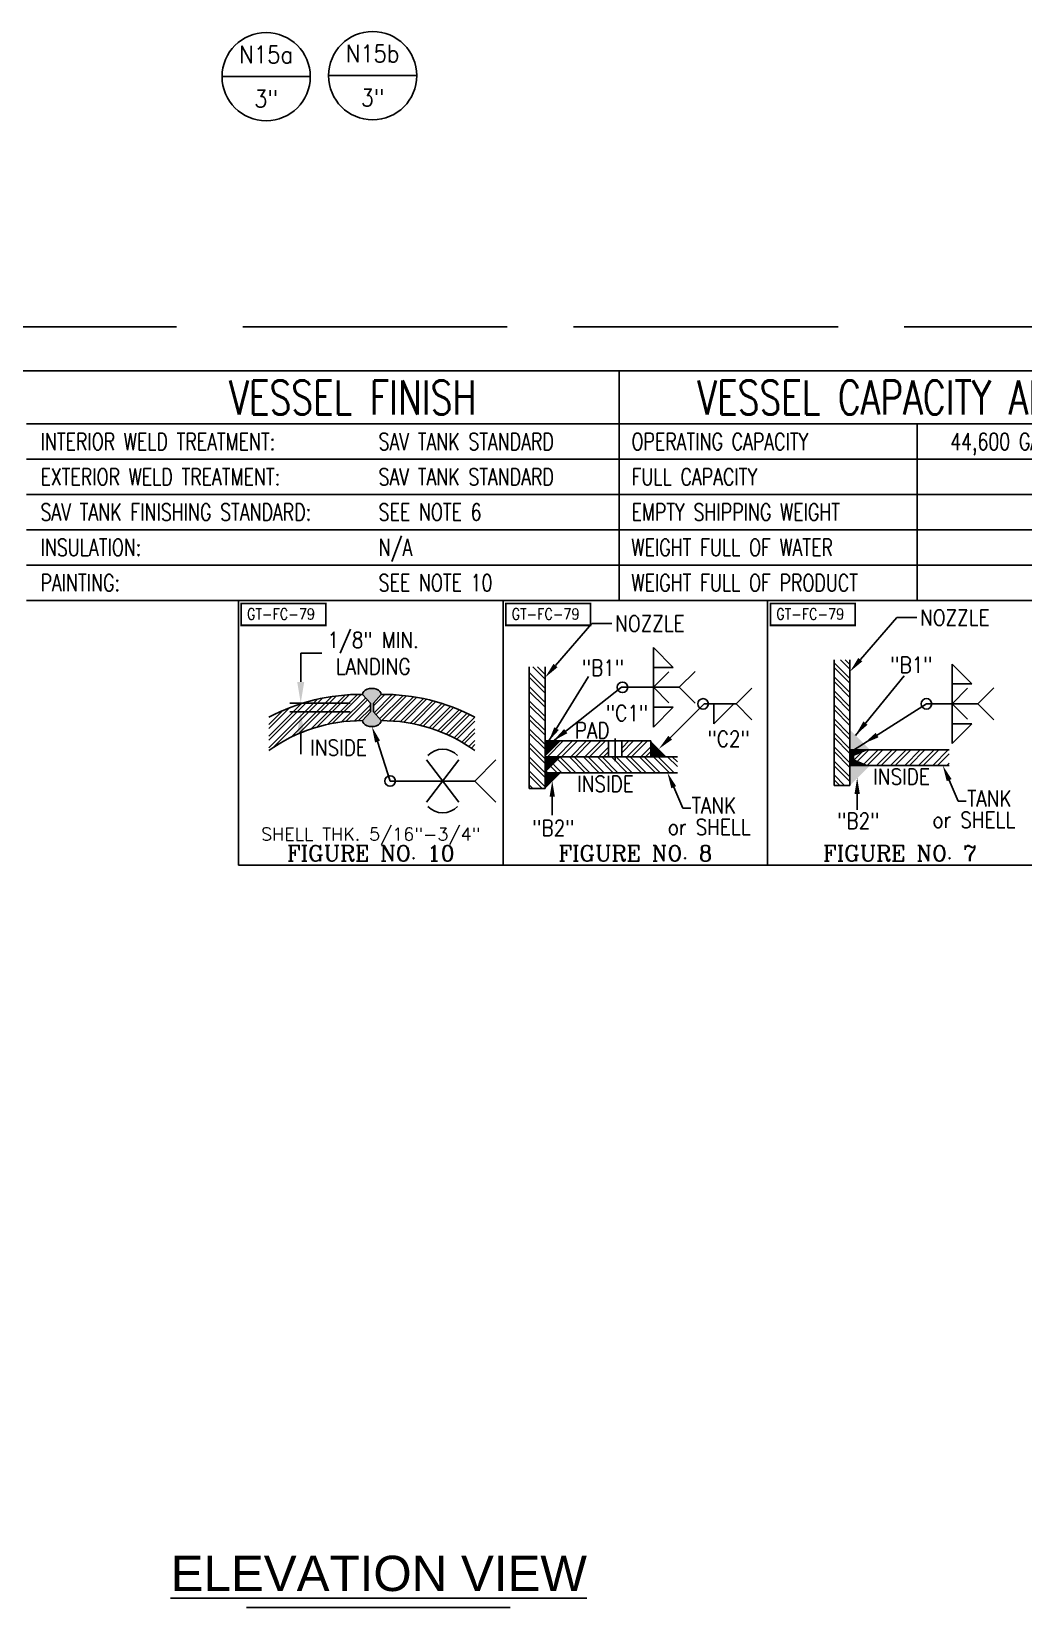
# Model space of a CAD drawing. Extents: x -1889 to 6398, y -470 to 1122.
# Drawn here: x 356.5 to 626.4, y 551.7 to 980.3 of the extents above; entities that cross this region are included whole.
import ezdxf
from ezdxf.enums import TextEntityAlignment as Align

# ---------------------------------------------------------------- set-up
doc = ezdxf.new("R2010")
doc.units = 0
doc.header["$LTSCALE"] = 12
doc.header["$MEASUREMENT"] = 0
doc.linetypes.add('AM_ISO02W050', pattern=[7.5, 6, -1.5])
doc.linetypes.add('CENTER', pattern=[2, 1.25, -0.25, 0.25, -0.25])
doc.layers.get('0').update_dxf_attribs({"linetype": 'CONTINUOUS'})
doc.layers.get('Defpoints').update_dxf_attribs({"linetype": 'CONTINUOUS'})
for name, color, linetype in [('CENTER', 6, 'CENTER'), ('DIM', 1, 'CONTINUOUS'), ('TEXT', 4, 'CONTINUOUS')]:
    doc.layers.add(name, color=color, linetype=linetype)
doc.styles.add('ROMANC', font='romanc', dxfattribs={"height": 0.15})
doc.styles.add('ROMANS', font='ROMANS.shx', dxfattribs={"width": 0.85, "height": 5.76})
doc.styles.get("Standard").update_dxf_attribs({"font": 'sanss___.ttf'})

# ---------------------------------------------------------------- blocks, each defined once
blk = doc.blocks.new('*X98')
at = {"color": 0}
for p, q in [((0.758, 0.758), (0.886, 0.886)), ((0.758, 0.847), (0.797, 0.886)), ((0.78, 0.736), (0.93, 0.886)), ((0.868, 0.736), (1.018, 0.886)), ((0.913, 0.736), (1.063, 0.886)), ((1.001, 0.736), (1.151, 0.886)), ((1.045, 0.736), (1.195, 0.886)), ((1.134, 0.736), (1.284, 0.886)), ((1.178, 0.736), (1.328, 0.886)), ((1.266, 0.736), (1.357, 0.827)), ((1.31, 0.736), (1.357, 0.783)), ((1.482, 0.819), (1.549, 0.886)), ((1.482, 0.775), (1.593, 0.886)), ((1.531, 0.736), (1.681, 0.886)), ((1.576, 0.736), (1.726, 0.886)), ((1.664, 0.736), (1.758, 0.83)), ((1.708, 0.736), (1.758, 0.786))]:
    blk.add_line(p, q, dxfattribs=at)
blk = doc.blocks.new('*X99')
at = {"color": 0}
for p, q in [((0.873, 0.586), (0.758, 0.7)), ((0.784, 0.586), (0.758, 0.612)), ((0.917, 0.586), (0.767, 0.736)), ((1.005, 0.586), (0.855, 0.736)), ((1.049, 0.586), (0.899, 0.736)), ((1.138, 0.586), (0.988, 0.736)), ((1.182, 0.586), (1.032, 0.736)), ((1.27, 0.586), (1.12, 0.736)), ((1.315, 0.586), (1.165, 0.736)), ((1.403, 0.586), (1.253, 0.736)), ((1.447, 0.586), (1.297, 0.736)), ((1.535, 0.586), (1.385, 0.736)), ((1.58, 0.586), (1.43, 0.736)), ((1.668, 0.586), (1.518, 0.736)), ((1.712, 0.586), (1.562, 0.736)), ((1.801, 0.586), (1.651, 0.736)), ((1.845, 0.586), (1.695, 0.736)), ((1.933, 0.586), (1.783, 0.736)), ((1.977, 0.586), (1.827, 0.736)), ((2.008, 0.643), (1.916, 0.736)), ((2.008, 0.688), (1.96, 0.736))]:
    blk.add_line(p, q, dxfattribs=at)
blk = doc.blocks.new('*X100')
at = {"color": 0}
for p, q in [((0.387, 1.381), (0.237, 1.531)), ((0.387, 1.47), (0.27, 1.586)), ((0.387, 1.514), (0.315, 1.586)), ((0.387, 1.337), (0.237, 1.487)), ((0.387, 1.249), (0.237, 1.399)), ((0.387, 1.204), (0.237, 1.354)), ((0.387, 1.116), (0.237, 1.266)), ((0.387, 1.072), (0.237, 1.222)), ((0.387, 0.983), (0.237, 1.133)), ((0.387, 0.939), (0.237, 1.089)), ((0.387, 0.851), (0.237, 1.001)), ((0.387, 0.807), (0.237, 0.957)), ((0.387, 0.718), (0.237, 0.868)), ((0.387, 0.674), (0.237, 0.824)), ((0.387, 0.586), (0.237, 0.736)), ((0.387, 0.542), (0.237, 0.692)), ((0.387, 0.453), (0.237, 0.603)), ((0.36, 0.436), (0.237, 0.559)), ((0.271, 0.436), (0.237, 0.471))]:
    blk.add_line(p, q, dxfattribs=at)
blk = doc.blocks.new('*X102')
at = {"color": 0}
for p, q in [((0.932, 0.534), (1.068, 0.671)), ((0.932, 0.667), (0.936, 0.671)), ((0.932, 0.623), (0.98, 0.671)), ((0.963, 0.521), (1.113, 0.671)), ((1.051, 0.521), (1.201, 0.671)), ((1.095, 0.521), (1.245, 0.671)), ((1.184, 0.521), (1.334, 0.671)), ((1.228, 0.521), (1.378, 0.671)), ((1.316, 0.521), (1.466, 0.671)), ((1.36, 0.521), (1.51, 0.671)), ((1.449, 0.521), (1.599, 0.671)), ((1.493, 0.521), (1.643, 0.671)), ((1.581, 0.521), (1.731, 0.671)), ((1.625, 0.521), (1.775, 0.671)), ((1.714, 0.521), (1.864, 0.671)), ((1.758, 0.521), (1.869, 0.632)), ((1.846, 0.521), (1.869, 0.543))]:
    blk.add_line(p, q, dxfattribs=at)
blk = doc.blocks.new('*X103')
at = {"color": 0}
for p, q in [((0.758, 1.407), (0.608, 1.557)), ((0.758, 1.363), (0.608, 1.513)), ((0.758, 1.496), (0.668, 1.586)), ((0.758, 1.54), (0.712, 1.586)), ((0.758, 1.275), (0.608, 1.425)), ((0.758, 1.23), (0.608, 1.38)), ((0.758, 1.142), (0.608, 1.292)), ((0.758, 1.098), (0.608, 1.248)), ((0.758, 1.009), (0.608, 1.159)), ((0.758, 0.965), (0.608, 1.115)), ((0.758, 0.877), (0.608, 1.027)), ((0.758, 0.833), (0.608, 0.983)), ((0.758, 0.744), (0.608, 0.894)), ((0.758, 0.7), (0.608, 0.85)), ((0.758, 0.612), (0.608, 0.762)), ((0.758, 0.568), (0.608, 0.718)), ((0.758, 0.479), (0.608, 0.629)), ((0.758, 0.435), (0.608, 0.585)), ((0.706, 0.399), (0.608, 0.497)), ((0.662, 0.399), (0.608, 0.452))]:
    blk.add_line(p, q, dxfattribs=at)
blk = doc.blocks.new('*X108')
at = {"color": 0}
for p, q in [((0.932, 0.534), (1.068, 0.671)), ((0.932, 0.667), (0.936, 0.671)), ((0.932, 0.623), (0.98, 0.671)), ((0.963, 0.521), (1.113, 0.671)), ((1.051, 0.521), (1.201, 0.671)), ((1.095, 0.521), (1.245, 0.671)), ((1.184, 0.521), (1.334, 0.671)), ((1.228, 0.521), (1.378, 0.671)), ((1.316, 0.521), (1.466, 0.671)), ((1.36, 0.521), (1.51, 0.671)), ((1.449, 0.521), (1.599, 0.671)), ((1.493, 0.521), (1.643, 0.671)), ((1.581, 0.521), (1.731, 0.671)), ((1.625, 0.521), (1.775, 0.671)), ((1.714, 0.521), (1.864, 0.671)), ((1.758, 0.521), (1.869, 0.632)), ((1.846, 0.521), (1.869, 0.543))]:
    blk.add_line(p, q, dxfattribs=at)
blk = doc.blocks.new('*X109')
at = {"color": 0}
for p, q in [((0.758, 1.407), (0.608, 1.557)), ((0.758, 1.363), (0.608, 1.513)), ((0.758, 1.496), (0.668, 1.586)), ((0.758, 1.54), (0.712, 1.586)), ((0.758, 1.275), (0.608, 1.425)), ((0.758, 1.23), (0.608, 1.38)), ((0.758, 1.142), (0.608, 1.292)), ((0.758, 1.098), (0.608, 1.248)), ((0.758, 1.009), (0.608, 1.159)), ((0.758, 0.965), (0.608, 1.115)), ((0.758, 0.877), (0.608, 1.027)), ((0.758, 0.833), (0.608, 0.983)), ((0.758, 0.744), (0.608, 0.894)), ((0.758, 0.7), (0.608, 0.85)), ((0.758, 0.612), (0.608, 0.762)), ((0.758, 0.568), (0.608, 0.718)), ((0.758, 0.479), (0.608, 0.629)), ((0.758, 0.435), (0.608, 0.585)), ((0.706, 0.399), (0.608, 0.497)), ((0.662, 0.399), (0.608, 0.452))]:
    blk.add_line(p, q, dxfattribs=at)
blk = doc.blocks.new('Nozzle Callout')
blk.add_line((0.25, 0), (-0.25, 0))
blk.add_circle((0, 0), 0.25)
at = {"style": 'ROMANS', "width": 0.9}
for tag, p in [('NZ-ID', (0, 0.125)), ('NZ-SZ', (0, -0.125))]:
    blk.add_attdef(tag, text='', height=0.0975, dxfattribs=at).set_placement(p, align=Align.MIDDLE)

msp = doc.modelspace()

# ---------------------------------------------------------------- hatches: boundary and pattern name
at = {"layer": 'TEXT'}
h = msp.add_hatch(color=256, dxfattribs=at)
edge = h.paths.add_edge_path()
edge.add_ellipse((449.15036, 800.06939), major_axis=(2.51338, 0), ratio=0.635376464, start_angle=-1.5730369, end_angle=181.5730369)
edge.add_line((446.63793, 800.02555), (448.74377, 797.66939))
edge.add_line((448.74377, 797.66939), (448.74377, 795.26939))
edge.add_line((448.74377, 795.26939), (446.63793, 792.91323))
edge.add_ellipse((449.15036, 792.86939), major_axis=(2.51338, 0), ratio=0.635376464, start_angle=178.4269631, end_angle=178.9277221)
edge.add_ellipse((449.15036, 792.86939), major_axis=(2.51338, 0), ratio=0.635376464, start_angle=178.9277221, end_angle=361.0722779)
edge.add_ellipse((449.15036, 792.86939), major_axis=(2.51338, 0), ratio=0.635376464, start_angle=361.0722779, end_angle=361.5730369)
edge.add_line((451.6628, 792.91323), (449.55696, 795.26939))
edge.add_line((449.55696, 795.26939), (449.55696, 797.66939))
edge.add_line((449.55696, 797.66939), (451.6628, 800.02555))
h = msp.add_hatch(color=256, dxfattribs=at)
h.paths.add_polyline_path([(446.67732, 800.3518), (446.78783, 800.61385), (446.7839, 800.60738), (446.74521, 800.53296), (446.7123, 800.45741), (446.68527, 800.38094)])
h.paths.add_polyline_path([(449.59484, 801.6407), (450.00727, 801.57049), (449.9971, 801.57298), (449.87996, 801.59757), (449.76106, 801.61847), (449.6407, 801.63565)])
h.paths.add_polyline_path([(450.01397, 801.56885), (450.39933, 801.45467), (450.33516, 801.47777), (450.22497, 801.51301), (450.11219, 801.54477)])
h.paths.add_polyline_path([(449.27369, 801.66441), (449.15036, 801.66633), (449.57799, 801.64256), (449.51915, 801.64905), (449.39672, 801.65864)])
h.paths.add_polyline_path([(448.72274, 801.64256), (449.15036, 801.66633), (449.02704, 801.66441), (448.90401, 801.65864), (448.78157, 801.64905)])
h.paths.add_polyline_path([(450.41284, 801.44981), (450.76168, 801.29461), (450.74484, 801.30384), (450.64758, 801.35207), (450.54672, 801.3972), (450.4425, 801.43913)])
h.paths.add_polyline_path([(448.29346, 801.57049), (448.70588, 801.6407), (448.66003, 801.63565), (448.53966, 801.61847), (448.42077, 801.59757), (448.30363, 801.57298)])
h.paths.add_polyline_path([(450.77096, 801.28952), (451.0707, 801.09908), (451.01266, 801.14183), (450.92759, 801.1986), (450.83825, 801.25265)])
h.paths.add_polyline_path([(447.90139, 801.45467), (448.28676, 801.56885), (448.18853, 801.54477), (448.07575, 801.51301), (447.96556, 801.47777)])
h.paths.add_polyline_path([(451.07871, 801.09318), (451.32297, 800.87153), (451.30616, 800.89038), (451.24016, 800.9566), (451.16913, 801.02069), (451.09323, 801.08248)])
h.paths.add_polyline_path([(447.53905, 801.29461), (447.88789, 801.44981), (447.85823, 801.43913), (447.754, 801.3972), (447.65314, 801.35207), (447.55589, 801.30384)])
h.paths.add_polyline_path([(451.33062, 800.86296), (451.51031, 800.6181), (451.47243, 800.68051), (451.42243, 800.75217), (451.36697, 800.82218)])
h.paths.add_polyline_path([(447.23003, 801.09908), (447.52976, 801.28952), (447.46248, 801.25265), (447.37313, 801.1986), (447.28807, 801.14183)])
h.paths.add_polyline_path([(451.5129, 800.61385), (451.62341, 800.3518), (451.61545, 800.38094), (451.58842, 800.45741), (451.55552, 800.53296), (451.51682, 800.60738)])
h.paths.add_polyline_path([(446.97776, 800.87153), (447.22202, 801.09318), (447.20749, 801.08248), (447.1316, 801.02069), (447.06056, 800.9566), (446.99456, 800.89038)])
h.paths.add_polyline_path([(451.62633, 800.34109), (451.66375, 800.06939), (451.66072, 800.14775), (451.65164, 800.22592), (451.63654, 800.30371)])
h.paths.add_polyline_path([(446.79041, 800.6181), (446.97011, 800.86296), (446.93376, 800.82218), (446.87829, 800.75217), (446.8283, 800.68051)])
h.paths.add_polyline_path([(446.63698, 800.06939), (446.67439, 800.34109), (446.66418, 800.30371), (446.64908, 800.22592), (446.64001, 800.14775)])
h = msp.add_hatch(dxfattribs=at)
h.set_pattern_fill('ANSI32', color=256, scale=6, style=0)
h.set_pattern_definition([(45, (-239.9826, 156.201), (-1.59099, 1.59099), []), (45, (-238.922, 156.201), (-1.59099, 1.59099), [])])
h.paths.add_polyline_path([(448.74377, 797.66939), (446.63739, 800.02615, 0.125231055), (421.10099, 793.80355), (421.10099, 784.73582, -0.157816404), (446.62572, 792.89956), (448.74377, 795.26939)])
h.paths.add_polyline_path([(451.66334, 800.02615), (449.55696, 797.66939), (449.55696, 795.26939), (451.67501, 792.89956, -0.157816404), (477.19973, 784.73582), (477.19973, 793.80355, 0.125231055)])
h = msp.add_hatch(color=256, dxfattribs=at)
h.paths.add_polyline_path([(446.67732, 792.58698), (446.78783, 792.32493), (446.7839, 792.33139), (446.74521, 792.40582), (446.7123, 792.48136), (446.68527, 792.55784)])
h.paths.add_polyline_path([(449.59484, 791.29807), (450.00727, 791.36829), (449.9971, 791.36579), (449.87996, 791.34121), (449.76106, 791.3203), (449.6407, 791.30313)])
h.paths.add_polyline_path([(450.01397, 791.36993), (450.39933, 791.48411), (450.33516, 791.46101), (450.22497, 791.42577), (450.11219, 791.394)])
h.paths.add_polyline_path([(449.27369, 791.27437), (449.15036, 791.27244), (449.57799, 791.29621), (449.51915, 791.28973), (449.39672, 791.28013)])
h.paths.add_polyline_path([(448.72274, 791.29621), (449.15036, 791.27244), (449.02704, 791.27437), (448.90401, 791.28013), (448.78157, 791.28973)])
h.paths.add_polyline_path([(450.41284, 791.48897), (450.76168, 791.64416), (450.74484, 791.63493), (450.64758, 791.58671), (450.54672, 791.54158), (450.4425, 791.49964)])
h.paths.add_polyline_path([(448.29346, 791.36829), (448.70588, 791.29807), (448.66003, 791.30313), (448.53966, 791.3203), (448.42077, 791.34121), (448.30363, 791.36579)])
h.paths.add_polyline_path([(450.77096, 791.64925), (451.0707, 791.8397), (451.01266, 791.79695), (450.92759, 791.74018), (450.83825, 791.68613)])
h.paths.add_polyline_path([(447.90139, 791.48411), (448.28676, 791.36993), (448.18853, 791.394), (448.07575, 791.42577), (447.96556, 791.46101)])
h.paths.add_polyline_path([(451.07871, 791.8456), (451.32297, 792.06724), (451.30616, 792.04839), (451.24016, 791.98217), (451.16913, 791.91809), (451.09323, 791.8563)])
h.paths.add_polyline_path([(447.53905, 791.64416), (447.88789, 791.48897), (447.85823, 791.49964), (447.754, 791.54158), (447.65314, 791.58671), (447.55589, 791.63493)])
h.paths.add_polyline_path([(451.33062, 792.07582), (451.51031, 792.32067), (451.47243, 792.25826), (451.42243, 792.18661), (451.36697, 792.11659)])
h.paths.add_polyline_path([(447.23003, 791.8397), (447.52976, 791.64925), (447.46248, 791.68613), (447.37313, 791.74018), (447.28807, 791.79695)])
h.paths.add_polyline_path([(451.5129, 792.32493), (451.62341, 792.58698), (451.61545, 792.55784), (451.58842, 792.48136), (451.55552, 792.40582), (451.51682, 792.33139)])
h.paths.add_polyline_path([(446.97776, 792.06724), (447.22202, 791.8456), (447.20749, 791.8563), (447.1316, 791.91809), (447.06056, 791.98217), (446.99456, 792.04839)])
h.paths.add_polyline_path([(451.62633, 792.59769), (451.66375, 792.86939), (451.66072, 792.79103), (451.65164, 792.71286), (451.63654, 792.63507)])
h.paths.add_polyline_path([(446.79041, 792.32067), (446.97011, 792.07582), (446.93376, 792.11659), (446.87829, 792.18661), (446.8283, 792.25826)])
h.paths.add_polyline_path([(446.63698, 792.86939), (446.67439, 792.59769), (446.66418, 792.63507), (446.64908, 792.71286), (446.64001, 792.79103)])
msp.add_hatch(color=256, dxfattribs=at).paths.add_polyline_path([(580.39521, 784.98658), (579.22944, 784.98658), (579.22944, 780.66658), (580.39521, 780.66658)])

# ---------------------------------------------------------------- linework, layer by layer
for p, q in [((-24, 888), (1080, 888)), ((734.33028, 888), (355.16514, 888)), ((516.46197, 825.6), (516.46197, 888)), ((700.83486, 873.6), (355.16514, 873.6)), ((597.55168, 825.6), (597.55168, 873.6)), ((700.83486, 864), (355.16514, 864)), ((700.83486, 854.4), (355.16514, 854.4)), ((700.83486, 844.8), (355.16514, 844.8)), ((700.83486, 835.2), (355.16514, 835.2)), ((700.83486, 825.6), (355.16514, 825.6)), ((412.83486, 753.6), (412.83486, 825.6)), ((484.83486, 753.6), (484.83486, 825.6)), ((556.83486, 753.6), (556.83486, 825.6)), ((484.83486, 753.6), (412.83486, 753.6)), ((556.83486, 753.6), (484.83486, 753.6)), ((628.83486, 753.6), (556.83486, 753.6))]:
    msp.add_line(p, q)
at = {"layer": 'CENTER'}
msp.add_line((515.3231, 788.05746), (515.3231, 781.82941), dxfattribs=at)
at = {"layer": 'Defpoints', "linetype": 'AM_ISO02W050'}
msp.add_line((-36, 900), (1116, 900), dxfattribs=at)
at = {"layer": 'TEXT'}
for p, q in [((499.10306, 807.87544), (509.00603, 819.32151)), ((509.00603, 819.32151), (514.48065, 819.32151)), ((582.05598, 809.48884), (591.95895, 820.93491)), ((591.95895, 820.93491), (597.43357, 820.93491)), ((429.79088, 811.21294), (435.55088, 811.21294)), ((429.79088, 803.42939), (429.79088, 811.21294)), ((525.76113, 812.75478), (525.76113, 791.15478)), ((525.76113, 812.75478), (531.14673, 807.36918)), ((491.95652, 807.53001), (491.95652, 774.41001)), ((496.27652, 807.53001), (496.27652, 774.41001)), ((531.14673, 807.36918), (525.76113, 807.36918)), ((525.76113, 801.95478), (529.97647, 806.17011)), ((532.75781, 801.95478), (537.07781, 806.27478)), ((574.90944, 809.46658), (574.90944, 775.28098)), ((579.22944, 809.46658), (579.22944, 775.28098)), ((607.02343, 808.27085), (612.40903, 802.88525)), ((607.02343, 808.27085), (607.02343, 786.67085)), ((496.71507, 785.97847), (517.08904, 801.94932)), ((497.28843, 787.37001), (508.05704, 804.8615)), ((517.09167, 801.95478), (532.75781, 801.95478)), ((525.76113, 801.95478), (529.97647, 797.73944)), ((532.75781, 801.95478), (537.07781, 797.63478)), ((548.24782, 797.44225), (552.56782, 801.76225)), ((580.71174, 788.88988), (593.97266, 805.04133)), ((612.40903, 802.88525), (607.02343, 802.88525)), ((607.02343, 797.47085), (611.23877, 801.68619)), ((614.02011, 797.47085), (618.34011, 801.79085)), ((443.26375, 797.66939), (426.79088, 797.66939)), ((448.74377, 797.66939), (446.63793, 800.02555)), ((448.74377, 797.66939), (448.74377, 795.26939)), ((449.55696, 797.66939), (451.6628, 800.02555)), ((449.55696, 797.66939), (449.55696, 795.26939)), ((530.30726, 788.24858), (539.59827, 797.44225)), ((539.59827, 797.44225), (548.24782, 797.44225)), ((542.22443, 792.05665), (547.61003, 797.44225)), ((542.22443, 797.44225), (542.22443, 792.05665)), ((548.24782, 797.44225), (552.56782, 793.12225)), ((579.22944, 784.2697), (600.02675, 797.47085)), ((600.02675, 797.47085), (614.02011, 797.47085)), ((607.02343, 797.47085), (611.23877, 793.25551)), ((614.02011, 797.47085), (618.34011, 793.15085)), ((443.26375, 795.26939), (426.79088, 795.26939)), ((448.74377, 795.26939), (446.63793, 792.91323)), ((449.55696, 795.26939), (451.6628, 792.91323)), ((525.76113, 791.15478), (531.14673, 796.54038)), ((531.14673, 796.54038), (525.76113, 796.54038)), ((429.79088, 789.50939), (429.79088, 783.74939)), ((612.40903, 792.05645), (607.02343, 792.05645)), ((607.02343, 786.67085), (612.40903, 792.05645)), ((450.69772, 787.20583), (454.10914, 776.47024)), ((525.07652, 787.37001), (496.27652, 787.37001)), ((513.5231, 787.37001), (513.5231, 783.05001)), ((517.1231, 787.37001), (517.1231, 783.05001)), ((525.07652, 787.37001), (525.07652, 783.05001)), ((606.21504, 784.98658), (579.22944, 784.98658)), ((463.99897, 782.23024), (472.83857, 770.71024)), ((472.83857, 782.23024), (463.99897, 770.71024)), ((477.14914, 776.47024), (482.90914, 782.23024)), ((532.27652, 783.05001), (496.27652, 783.05001)), ((579.22944, 780.66658), (606.21504, 780.66658)), ((454.10914, 776.47024), (477.14914, 776.47024)), ((477.14914, 776.47024), (482.90914, 770.71024)), ((496.27652, 778.73001), (532.27652, 778.73001)), ((606.20561, 776.71713), (608.69547, 770.9942)), ((491.95652, 774.41001), (496.27652, 774.41001)), ((531.27578, 774.78056), (533.76564, 769.05763)), ((574.90944, 775.28098), (579.22944, 775.28098)), ((533.76564, 769.05763), (535.95548, 769.05763)), ((608.69547, 770.9942), (610.88531, 770.9942)), ((415.0429, 551.68286), (486.81387, 551.68286))]:
    msp.add_line(p, q, dxfattribs=at)
at = {"layer": 'TEXT', "linetype": 'ByBlock'}
for p, q in [((498.22833, 773.24895), (498.22833, 767.15227)), ((581.18125, 772.96889), (581.18125, 768.64889))]:
    msp.add_line(p, q, dxfattribs=at)
at = {"layer": 'TEXT', "const_width": 0.48}
for points in [[(413.61791, 824.77211), (413.61791, 818.81874), (436.63317, 818.81874), (436.63317, 824.77211)], [(485.61791, 824.77211), (485.61791, 818.81874), (508.63317, 818.81874), (508.63317, 824.77211)], [(557.61791, 824.77211), (557.61791, 818.81874), (580.63317, 818.81874), (580.63317, 824.77211)]]:
    msp.add_lwpolyline(points, close=True, dxfattribs=at)
at = {"layer": 'TEXT'}
for centre in [(517.32446, 801.95478), (539.25991, 797.44225), (600.02675, 797.47085), (454.10914, 776.47024)]:
    msp.add_circle(centre, 1.44, dxfattribs=at)
for centre, radius, start, end in [((446.09662, 746.73578), 53.29312, 89.3778576, 117.9708032), ((452.20411, 746.73578), 53.29312, 62.0291968, 90.6221424), ((446.4736, 749.39054), 43.50929, 89.7501419, 125.672677), ((451.82712, 749.39054), 43.50929, 54.327323, 90.2498581), ((468.41877, 779.35024), 5.76, 45, 135), ((468.41877, 773.59024), 5.76, 225, 315)]:
    msp.add_arc(centre, radius, start, end, dxfattribs=at)
msp.add_ellipse((449.15036, 800.06939), major_axis=(2.51338, 0), ratio=0.635376464, start_param=-0.027454674, end_param=3.169047327, dxfattribs=at)
at = {"layer": 'TEXT', "extrusion": (0, 0, -1)}
msp.add_ellipse((449.15036, 792.86939), major_axis=(2.51338, 0), ratio=0.635376464, start_param=-0.027454674, end_param=3.169047327, dxfattribs=at)
at = {"layer": 'TEXT'}
for points in [[(499.64755, 807.40435), (498.55856, 808.34653), (496.27652, 804.60847)], [(582.60047, 809.01775), (581.51148, 809.95993), (579.22944, 806.22187)], [(428.83088, 803.42939), (430.75088, 803.42939), (429.79088, 797.66939)], [(428.83088, 789.50939), (430.75088, 789.50939), (429.79088, 795.26939)], [(450.0255, 786.94792), (451.36994, 787.46374), (449.15027, 791.23917)], [(500.0211, 790.34364), (498.79268, 791.09502), (497.28843, 787.37001)], [(502.33436, 789.4685), (501.44598, 790.6018), (498.49025, 787.37001)], [(530.81369, 787.73679), (529.80084, 788.76037), (527.23652, 785.21001)], [(579.22944, 790.37218), (579.22944, 784.98658), (584.61504, 784.98658)], [(584.0095, 791.77182), (582.89656, 792.68558), (580.71174, 788.88988)], [(586.99554, 788.34645), (586.22383, 789.56221), (582.96241, 786.63921)], [(496.27652, 783.05001), (496.27652, 787.37001), (500.59652, 787.37001)], [(525.07652, 787.37001), (525.07652, 783.05001), (529.39652, 783.05001)], [(579.22944, 784.98658), (579.22944, 782.82658), (584.42735, 784.98658)], [(496.27652, 778.73001), (496.27652, 783.05001), (500.59652, 783.05001)], [(579.22944, 780.66658), (579.22944, 782.82658), (584.42735, 780.66658)], [(579.22944, 775.28098), (579.22944, 780.66658), (584.61504, 780.66658)], [(605.54539, 776.42989), (606.86583, 777.00437), (604.48217, 780.67846)], [(496.27652, 774.40639), (496.27652, 778.72639), (500.59652, 778.72639)], [(530.61556, 774.49332), (531.936, 775.0678), (529.55234, 778.74189)]]:
    msp.add_solid(points, dxfattribs=at)
at = {"layer": 'TEXT', "linetype": 'ByBlock'}
for points in [[(498.94833, 772.1918), (497.50833, 772.1918), (498.22833, 776.5118)], [(581.90125, 772.96889), (580.46125, 772.96889), (581.18125, 777.28889)]]:
    msp.add_solid(points, dxfattribs=at)

# ---------------------------------------------------------------- block references
at = {"layer": 'DIM'}
ref = msp.add_blockref('Nozzle Callout', (420.38986, 968.04487), dxfattribs=dict(at, xscale=-48, yscale=48, zscale=48))
ref.add_attrib('NZ-ID', 'N15a', dxfattribs={"layer": '0', "height": 4.68, "style": 'ROMANS', "width": 0.9}).set_placement((420.38986, 974.04487), align=Align.MIDDLE)
ref.add_attrib('NZ-SZ', '3"', dxfattribs={"layer": '0', "height": 4.68, "style": 'ROMANS', "width": 0.9}).set_placement((420.38986, 962.04487), align=Align.MIDDLE)
ref = msp.add_blockref('Nozzle Callout', (449.3628, 968.32066), dxfattribs=dict(at, xscale=-48, yscale=48, zscale=48))
ref.add_attrib('NZ-ID', 'N15b', dxfattribs={"layer": '0', "height": 4.68, "style": 'ROMANS', "width": 0.9}).set_placement((449.3628, 974.32066), align=Align.MIDDLE)
ref.add_attrib('NZ-SZ', '3"', dxfattribs={"layer": '0', "height": 4.68, "style": 'ROMANS', "width": 0.9}).set_placement((449.3628, 962.32066), align=Align.MIDDLE)
at = {"layer": 'TEXT', "xscale": 28.80000000000007, "yscale": 28.80000000000007, "zscale": 28.80000000000007}
for name, p in [('*X100', (485.14385, 761.85763)), ('*X103', (557.39067, 763.7942)), ('*X109', (557.39067, 763.7942)), ('*X98', (474.43775, 761.85763)), ('*X102', (552.38531, 765.67246)), ('*X108', (552.38531, 765.67246)), ('*X99', (474.43775, 761.85763))]:
    msp.add_blockref(name, p, dxfattribs=at)

# ---------------------------------------------------------------- texts
at = {"layer": 'TEXT', "style": 'ROMANS', "width": 0.75}
for s, height, p in [('VESSEL FINISH', 9.216, (443.96514, 880.8)), ('VESSEL CAPACITY AND WEIGHTS', 9.216, (610.74297, 880.8)), ("44,600 GAL. (@8' LIQUOR LEVEL)", 4.608, (645.55168, 868.8))]:
    msp.add_text(s, height=height, dxfattribs=at).set_placement(p, align=Align.MIDDLE_CENTER)
for s, p in [('INTERIOR WELD TREATMENT:', (359.00514, 868.8)), ('SAV TANK STANDARD', (450.98528, 868.8)), ('OPERATING CAPACITY', (519.79168, 868.8)), ('EXTERIOR WELD TREATMENT:', (359.00514, 859.2)), ('SAV TANK STANDARD', (450.98528, 859.2)), ('FULL CAPACITY', (519.79168, 859.2)), ('SAV TANK FINISHING STANDARD:', (359.00514, 849.6)), ('SEE NOTE 6', (450.98528, 849.6)), ('EMPTY SHIPPING WEIGHT', (519.79168, 849.6)), ('INSULATION:', (359.00514, 840)), ('N/A', (450.98528, 840)), ('WEIGHT FULL OF WATER', (519.79168, 840)), ('PAINTING:', (359.00514, 830.4)), ('SEE NOTE 10', (450.98528, 830.4)), ('WEIGHT FULL OF PRODUCT', (519.79168, 830.4))]:
    msp.add_text(s, height=4.608, dxfattribs=at).set_placement(p, align=Align.MIDDLE_LEFT)
at = {"layer": 'TEXT', "style": 'ROMANS', "width": 0.85}
for s, p in [('NOZZLE', (598.31224, 818.73719)), ('NOZZLE', (515.35932, 817.1238)), ('"C1"', (512.82985, 792.77715)), ('PAD', (504.37369, 788.06564)), ('"C2"', (540.48598, 785.76162)), ('INSIDE', (504.98836, 773.52467)), ('INSIDE', (585.56409, 775.50762)), ('TANK', (536.17159, 767.64252)), ('TANK', (611.10142, 769.57909)), ('or SHELL', (601.69825, 763.72541)), ('or SHELL', (529.69825, 761.78884))]:
    msp.add_text(s, height=4.32, dxfattribs=at).set_placement(p)
for s, p in [('"B1"', (595.95949, 805.8866)), ('"B1"', (512.02527, 805.09478)), ('INSIDE', (440.11104, 783.37968)), ('"B2"', (581.50214, 763.47287)), ('"B2"', (498.54921, 761.5363))]:
    msp.add_text(s, height=4.32, dxfattribs=at).set_placement(p, align=Align.CENTER)
at = {"layer": 'TEXT', "style": 'ROMANC'}
for s, height, p in [('SHELL THK. 5/16"-3/4"', 3.4992, (448.83486, 760.28083)), ('FIGURE NO. 10', 4.32, (448.83486, 754.64223)), ('FIGURE NO. 8', 4.32, (520.83486, 754.64223)), ('FIGURE NO. 7', 4.32, (592.83486, 754.64223))]:
    msp.add_text(s, height=height, dxfattribs=at).set_placement(p, align=Align.CENTER)
at = {"layer": 'TEXT'}
msp.add_text('%%UELEVATION VIEW', height=9.6, dxfattribs=at).set_placement((451.02798, 560.95242), align=Align.MIDDLE_CENTER)
at = {"layer": 'TEXT', "char_height": 3.024, "width": 58.5813333, "attachment_point": 1, "style": 'ROMANS'}
for insert in [(415.16549, 823.40679), (487.16549, 823.40679), (559.16549, 823.40679)]:
    msp.add_mtext('GT-FC-79', dxfattribs=dict(at, insert=insert))
at = {"layer": 'TEXT', "insert": (449.51051, 811.21294), "char_height": 4.32, "attachment_point": 5, "style": 'ROMANS'}
msp.add_mtext('\\A1;1/8" MIN.\\PLANDING', dxfattribs=at)

doc.saveas('drawing.dxf')
